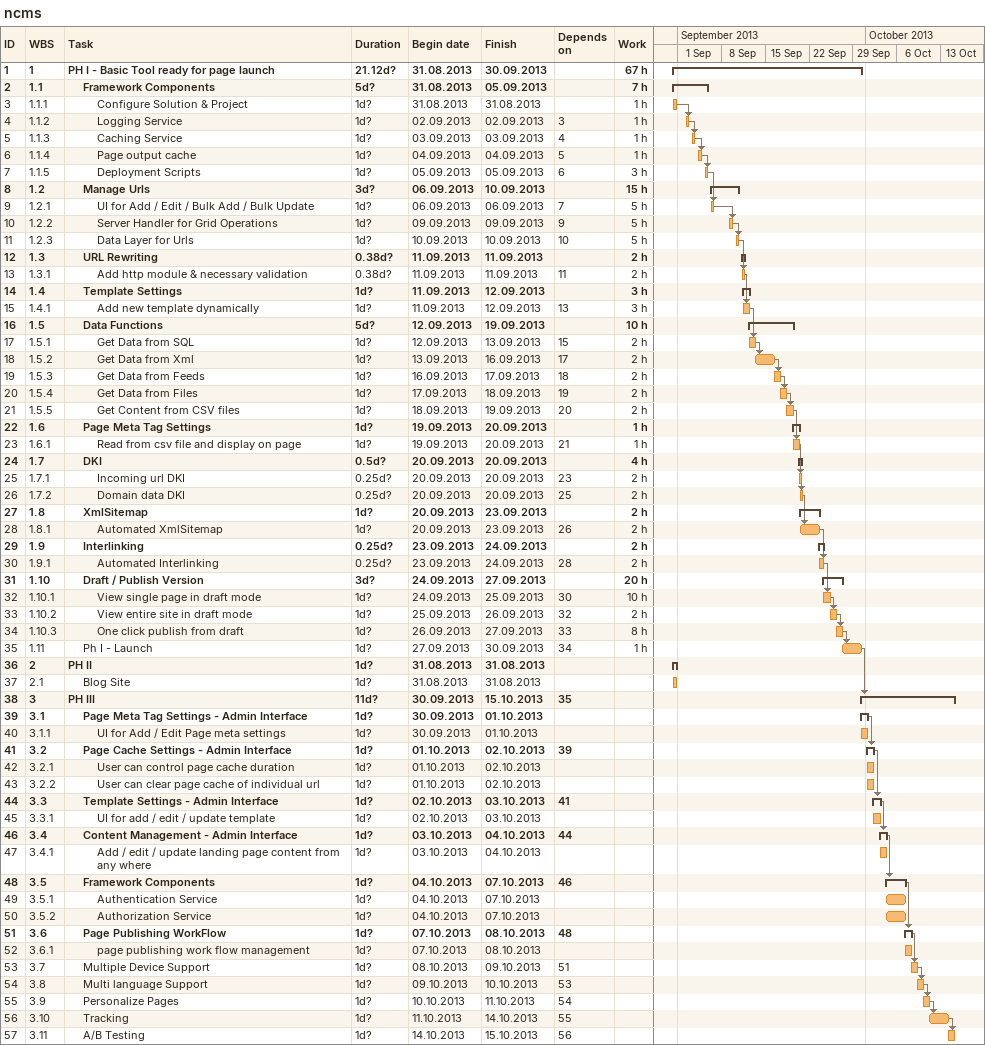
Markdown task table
ncms

| ID | WBS | Task | Duration | Start | Finish | Predecessors | Work (h) |
|---|---|---|---|---|---|---|---|
| 1 | 1 | **PH I - Basic Tool ready for page launch** | 21.12d? | 2013-08-31 | 2013-09-30 |  | 67 |
| 2 | 1.1 | **Framework Components** | 5d? | 2013-08-31 | 2013-09-05 |  | 7 |
| 3 | 1.1.1 | Configure Solution & Project | 1d? | 2013-08-31 | 2013-08-31 |  | 1 |
| 4 | 1.1.2 | Logging Service | 1d? | 2013-09-02 | 2013-09-02 | 3 | 1 |
| 5 | 1.1.3 | Caching Service | 1d? | 2013-09-03 | 2013-09-03 | 4 | 1 |
| 6 | 1.1.4 | Page output cache | 1d? | 2013-09-04 | 2013-09-04 | 5 | 1 |
| 7 | 1.1.5 | Deployment Scripts | 1d? | 2013-09-05 | 2013-09-05 | 6 | 3 |
| 8 | 1.2 | **Manage Urls** | 3d? | 2013-09-06 | 2013-09-10 |  | 15 |
| 9 | 1.2.1 | UI for Add / Edit / Bulk Add / Bulk Update | 1d? | 2013-09-06 | 2013-09-06 | 7 | 5 |
| 10 | 1.2.2 | Server Handler for Grid Operations | 1d? | 2013-09-09 | 2013-09-09 | 9 | 5 |
| 11 | 1.2.3 | Data Layer for Urls | 1d? | 2013-09-10 | 2013-09-10 | 10 | 5 |
| 12 | 1.3 | **URL Rewriting** | 0.38d? | 2013-09-11 | 2013-09-11 |  | 2 |
| 13 | 1.3.1 | Add http module & necessary validation | 0.38d? | 2013-09-11 | 2013-09-11 | 11 | 2 |
| 14 | 1.4 | **Template Settings** | 1d? | 2013-09-11 | 2013-09-12 |  | 3 |
| 15 | 1.4.1 | Add new template dynamically | 1d? | 2013-09-11 | 2013-09-12 | 13 | 3 |
| 16 | 1.5 | **Data Functions** | 5d? | 2013-09-12 | 2013-09-19 |  | 10 |
| 17 | 1.5.1 | Get Data from SQL | 1d? | 2013-09-12 | 2013-09-13 | 15 | 2 |
| 18 | 1.5.2 | Get Data from Xml | 1d? | 2013-09-13 | 2013-09-16 | 17 | 2 |
| 19 | 1.5.3 | Get Data from Feeds | 1d? | 2013-09-16 | 2013-09-17 | 18 | 2 |
| 20 | 1.5.4 | Get Data from Files | 1d? | 2013-09-17 | 2013-09-18 | 19 | 2 |
| 21 | 1.5.5 | Get Content from CSV files | 1d? | 2013-09-18 | 2013-09-19 | 20 | 2 |
| 22 | 1.6 | **Page Meta Tag Settings** | 1d? | 2013-09-19 | 2013-09-20 |  | 1 |
| 23 | 1.6.1 | Read from csv file and display on page | 1d? | 2013-09-19 | 2013-09-20 | 21 | 1 |
| 24 | 1.7 | **DKI** | 0.5d? | 2013-09-20 | 2013-09-20 |  | 4 |
| 25 | 1.7.1 | Incoming url DKI | 0.25d? | 2013-09-20 | 2013-09-20 | 23 | 2 |
| 26 | 1.7.2 | Domain data DKI | 0.25d? | 2013-09-20 | 2013-09-20 | 25 | 2 |
| 27 | 1.8 | **XmlSitemap** | 1d? | 2013-09-20 | 2013-09-23 |  | 2 |
| 28 | 1.8.1 | Automated XmlSitemap | 1d? | 2013-09-20 | 2013-09-23 | 26 | 2 |
| 29 | 1.9 | **Interlinking** | 0.25d? | 2013-09-23 | 2013-09-24 |  | 2 |
| 30 | 1.9.1 | Automated Interlinking | 0.25d? | 2013-09-23 | 2013-09-24 | 28 | 2 |
| 31 | 1.10 | **Draft / Publish Version** | 3d? | 2013-09-24 | 2013-09-27 |  | 20 |
| 32 | 1.10.1 | View single page in draft mode | 1d? | 2013-09-24 | 2013-09-25 | 30 | 10 |
| 33 | 1.10.2 | View entire site in draft mode | 1d? | 2013-09-25 | 2013-09-26 | 32 | 2 |
| 34 | 1.10.3 | One click publish from draft | 1d? | 2013-09-26 | 2013-09-27 | 33 | 8 |
| 35 | 1.11 | Ph I - Launch | 1d? | 2013-09-27 | 2013-09-30 | 34 | 1 |
| 36 | 2 | **PH II** | 1d? | 2013-08-31 | 2013-08-31 |  |  |
| 37 | 2.1 | Blog Site | 1d? | 2013-08-31 | 2013-08-31 |  |  |
| 38 | 3 | **PH III** | 11d? | 2013-09-30 | 2013-10-15 | 35 |  |
| 39 | 3.1 | **Page Meta Tag Settings - Admin Interface** | 1d? | 2013-09-30 | 2013-10-01 |  |  |
| 40 | 3.1.1 | UI for Add / Edit Page meta settings | 1d? | 2013-09-30 | 2013-10-01 |  |  |
| 41 | 3.2 | **Page Cache Settings - Admin Interface** | 1d? | 2013-10-01 | 2013-10-02 | 39 |  |
| 42 | 3.2.1 | User can control page cache duration | 1d? | 2013-10-01 | 2013-10-02 |  |  |
| 43 | 3.2.2 | User can clear page cache of individual url | 1d? | 2013-10-01 | 2013-10-02 |  |  |
| 44 | 3.3 | **Template Settings - Admin Interface** | 1d? | 2013-10-02 | 2013-10-03 | 41 |  |
| 45 | 3.3.1 | UI for add / edit / update template | 1d? | 2013-10-02 | 2013-10-03 |  |  |
| 46 | 3.4 | **Content Management - Admin Interface** | 1d? | 2013-10-03 | 2013-10-04 | 44 |  |
| 47 | 3.4.1 | Add / edit / update landing page content from any where | 1d? | 2013-10-03 | 2013-10-04 |  |  |
| 48 | 3.5 | **Framework Components** | 1d? | 2013-10-04 | 2013-10-07 | 46 |  |
| 49 | 3.5.1 | Authentication Service | 1d? | 2013-10-04 | 2013-10-07 |  |  |
| 50 | 3.5.2 | Authorization Service | 1d? | 2013-10-04 | 2013-10-07 |  |  |
| 51 | 3.6 | **Page Publishing WorkFlow** | 1d? | 2013-10-07 | 2013-10-08 | 48 |  |
| 52 | 3.6.1 | page publishing work flow management | 1d? | 2013-10-07 | 2013-10-08 |  |  |
| 53 | 3.7 | Multiple Device Support | 1d? | 2013-10-08 | 2013-10-09 | 51 |  |
| 54 | 3.8 | Multi language Support | 1d? | 2013-10-09 | 2013-10-10 | 53 |  |
| 55 | 3.9 | Personalize Pages | 1d? | 2013-10-10 | 2013-10-11 | 54 |  |
| 56 | 3.10 | Tracking | 1d? | 2013-10-11 | 2013-10-14 | 55 |  |
| 57 | 3.11 | A/B Testing | 1d? | 2013-10-14 | 2013-10-15 | 56 |  |
